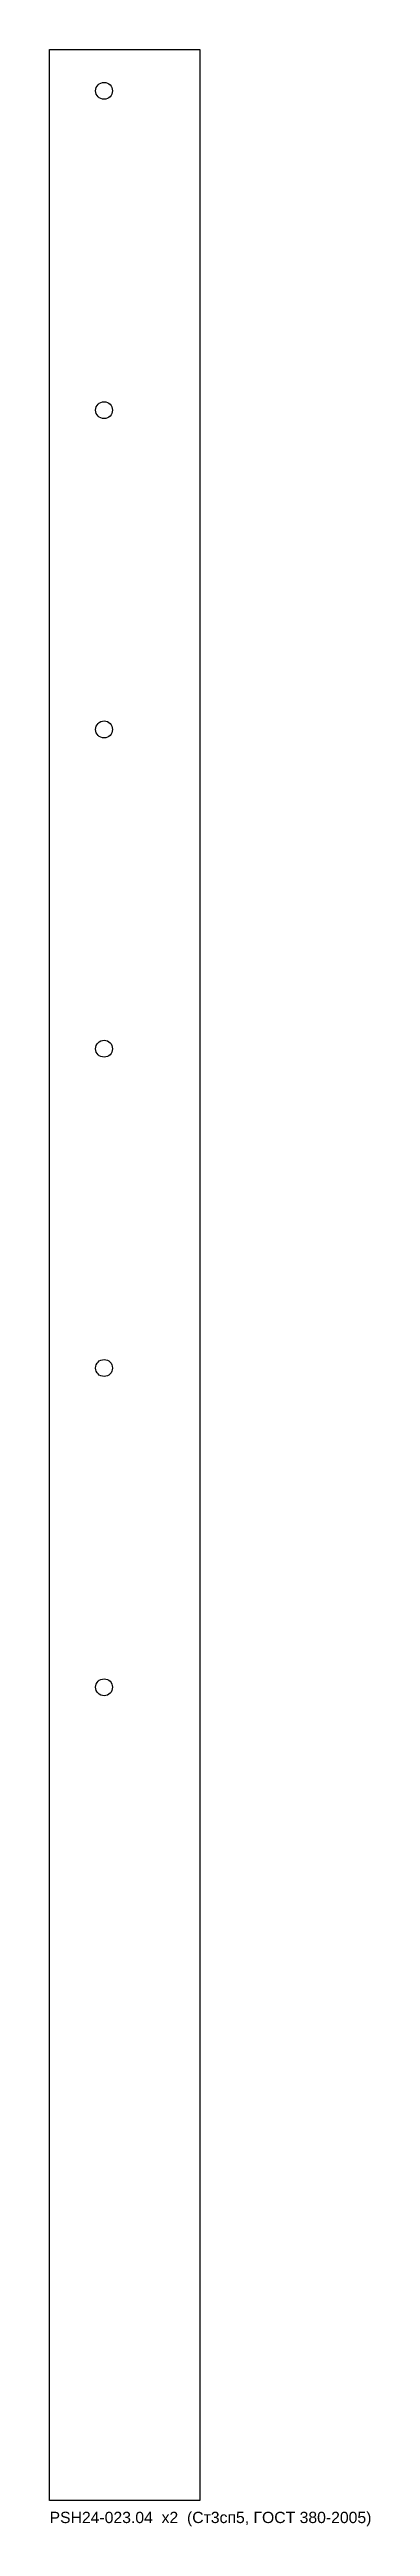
# Model space of a CAD drawing. Header units: millimetres. Extents: x 0 to 171, y -666 to 652.
import ezdxf

# ---------------------------------------------------------------- set-up
doc = ezdxf.new("R2010")
doc.units = ezdxf.units.MM
for name, color, linetype in [('CUT', 1, 'Continuous'), ('CUT_INNER', 3, 'Continuous'), ('MARK', 5, 'Continuous')]:
    doc.layers.add(name, color=color, linetype=linetype)
doc.styles.add('GOST', font='Arial')

msp = doc.modelspace()

# ---------------------------------------------------------------- linework, layer by layer
at = {"layer": 'CUT'}
for p, q in [((0, 652.5), (80, 652.5)), ((0, -652.5), (0, 652.5)), ((80, 652.5), (80, -652.5)), ((80, -652.5), (0, -652.5))]:
    msp.add_line(p, q, dxfattribs=at)
at = {"layer": 'CUT_INNER'}
for centre in [(29, 630.5), (29, 460.5), (29, 290.5), (29, 120.5), (29, -49.5), (29, -219.5)]:
    msp.add_circle(centre, 4.5, dxfattribs=at)

# ---------------------------------------------------------------- texts
at = {"layer": 'MARK', "style": 'GOST'}
msp.add_text('PSH24-023.04  x2  (Ст3сп5, ГОСТ 380-2005)', height=6, dxfattribs=at).set_placement((0, -664.5))

doc.saveas('drawing.dxf')
